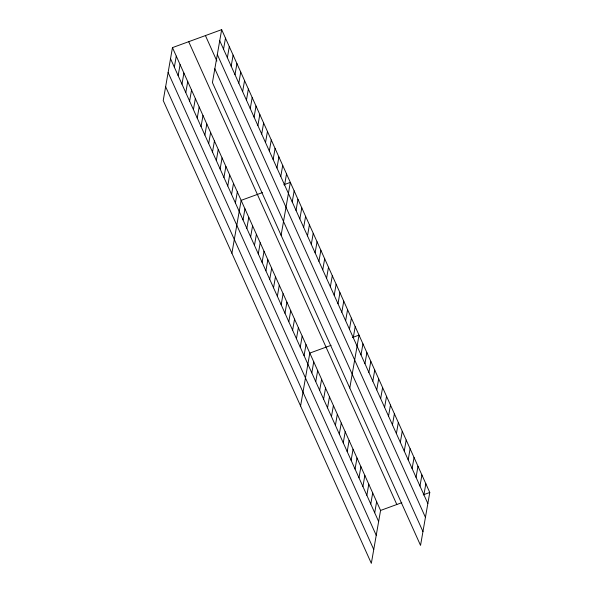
<?xml version="1.0" encoding="UTF-8"?>
<svg xmlns="http://www.w3.org/2000/svg" width="593" height="593" viewBox="0 0 593 593"><rect width="100%" height="100%" fill="white"/><g stroke="black" fill="none" stroke-linecap="round" stroke-linejoin="round"><path stroke-width="0.89" d="M172.459 47.618L163.223 100.528L371.337 563.35L380.573 510.44L172.459 47.618L221.663 29.65L429.777 492.472L420.541 545.382L212.427 82.56L221.663 29.65M174.342 67.172L176.277 56.105M178.159 75.659L180.087 64.593M181.977 84.147L183.904 73.072M185.787 92.627L187.722 81.56M189.604 101.114L191.539 90.047M193.422 109.601L195.349 98.527M197.232 118.089L199.166 107.014M201.049 126.568L202.984 115.502M204.867 135.056L206.801 123.981M223.546 49.204L225.481 38.137M208.684 143.543L210.611 132.469M227.364 57.691L229.298 46.617M212.494 152.023L214.429 140.956M231.181 66.179L233.108 55.105M216.312 160.51L218.246 149.443M234.991 74.659L236.926 63.592M220.129 168.998L222.056 157.923M238.809 83.146L240.743 72.079M223.939 177.477L225.874 166.411M242.626 91.633L244.553 80.559M227.756 185.965L229.691 174.898M246.436 100.113L248.371 89.046M231.574 194.452L233.509 183.378M250.253 108.601L252.188 97.534M235.391 202.939L237.319 191.865M254.071 117.088L256.006 106.014M231.9 253.255L241.136 200.352L262.395 192.592M257.888 125.568L259.816 114.501M243.019 219.907L244.953 208.832M261.698 134.055L263.633 122.988M246.836 228.394L248.763 217.32M265.516 142.542L267.45 131.468M250.654 236.874L252.581 225.807M269.333 151.03L271.26 139.955M254.464 245.361L256.398 234.294M273.143 159.51L275.078 148.443M258.281 253.848L260.216 242.774M276.961 167.997L278.895 156.93M262.099 262.328L264.026 251.262M280.778 176.484L282.713 165.41M265.909 270.816L267.843 259.749M284.596 184.964L286.523 173.897M269.726 279.303L271.661 268.229M281.104 235.288L290.34 182.385L283.847 184.757M273.543 287.79L275.471 276.716M292.223 201.939L294.158 190.864M277.361 296.27L279.288 285.203M296.04 210.426L297.968 199.352M281.171 304.758L283.106 293.683M299.858 218.906L301.785 207.839M284.988 313.245L286.923 302.171M303.668 227.393L305.603 216.319M288.806 321.725L290.733 310.658M307.485 235.881L309.42 224.806M292.616 330.212L294.551 319.145M311.303 244.36L313.23 233.294M296.433 338.699L298.368 327.625M315.113 252.848L317.047 241.781M300.251 347.179L302.185 336.112M318.93 261.335L320.865 250.261M304.068 355.667L305.995 344.6M322.748 269.815L324.675 258.748M300.577 405.99L309.813 353.08L331.072 345.319M326.565 278.302L328.492 267.235M311.814 372.893L313.741 361.826M330.375 286.79L332.31 275.715M315.743 381.64L317.678 370.566M334.193 295.277L336.127 284.203M319.671 390.379L321.606 379.312M338.01 303.757L339.937 292.69M323.608 399.119L325.535 388.052M341.82 312.244L343.755 301.17M327.536 407.865L329.471 396.791M345.637 320.731L347.572 309.657M331.465 416.605L333.399 405.538M349.455 329.211L351.39 318.144M335.401 425.351L337.328 414.277M353.272 337.699L355.2 326.632M339.329 434.091L341.257 423.024M349.781 388.022L359.017 335.112L352.524 337.484M343.258 442.83L345.193 431.763M361.018 354.925L362.946 343.858M347.187 451.577L349.121 440.503M364.947 363.665L366.882 352.598M351.123 460.316L353.05 449.249M368.876 372.411L370.81 361.337M355.051 469.063L356.986 457.989M372.812 381.151L374.739 370.084M358.98 477.802L360.915 466.728M376.74 389.897L378.675 378.823M362.916 486.542L364.843 475.475M380.669 398.637L382.604 387.57M366.845 495.288L368.779 484.214M384.605 407.376L386.532 396.309M370.773 504.028L372.708 492.961M388.534 416.123L390.461 405.049M374.709 512.767L376.637 501.7M392.462 424.862L394.397 413.795M396.391 433.609L398.326 422.535M400.327 442.348L402.254 431.281M404.256 451.088L406.19 440.021M408.184 459.834L410.119 448.76M412.12 468.574L414.047 457.507M416.049 477.321L417.983 466.246M419.977 486.06L421.912 474.986M423.913 494.799L425.841 483.732M380.573 510.44L401.824 502.679M423.276 494.844L429.777 492.472M219.729 40.717L427.842 503.546M217.32 54.526L425.433 517.348M205.43 35.58L216.875 61.035M214.836 68.751L422.95 531.573M188.7 41.688L396.806 504.51M170.525 58.692L378.638 521.514M168.115 72.494L376.229 535.316M165.632 86.719L373.746 549.541"/></g></svg>
